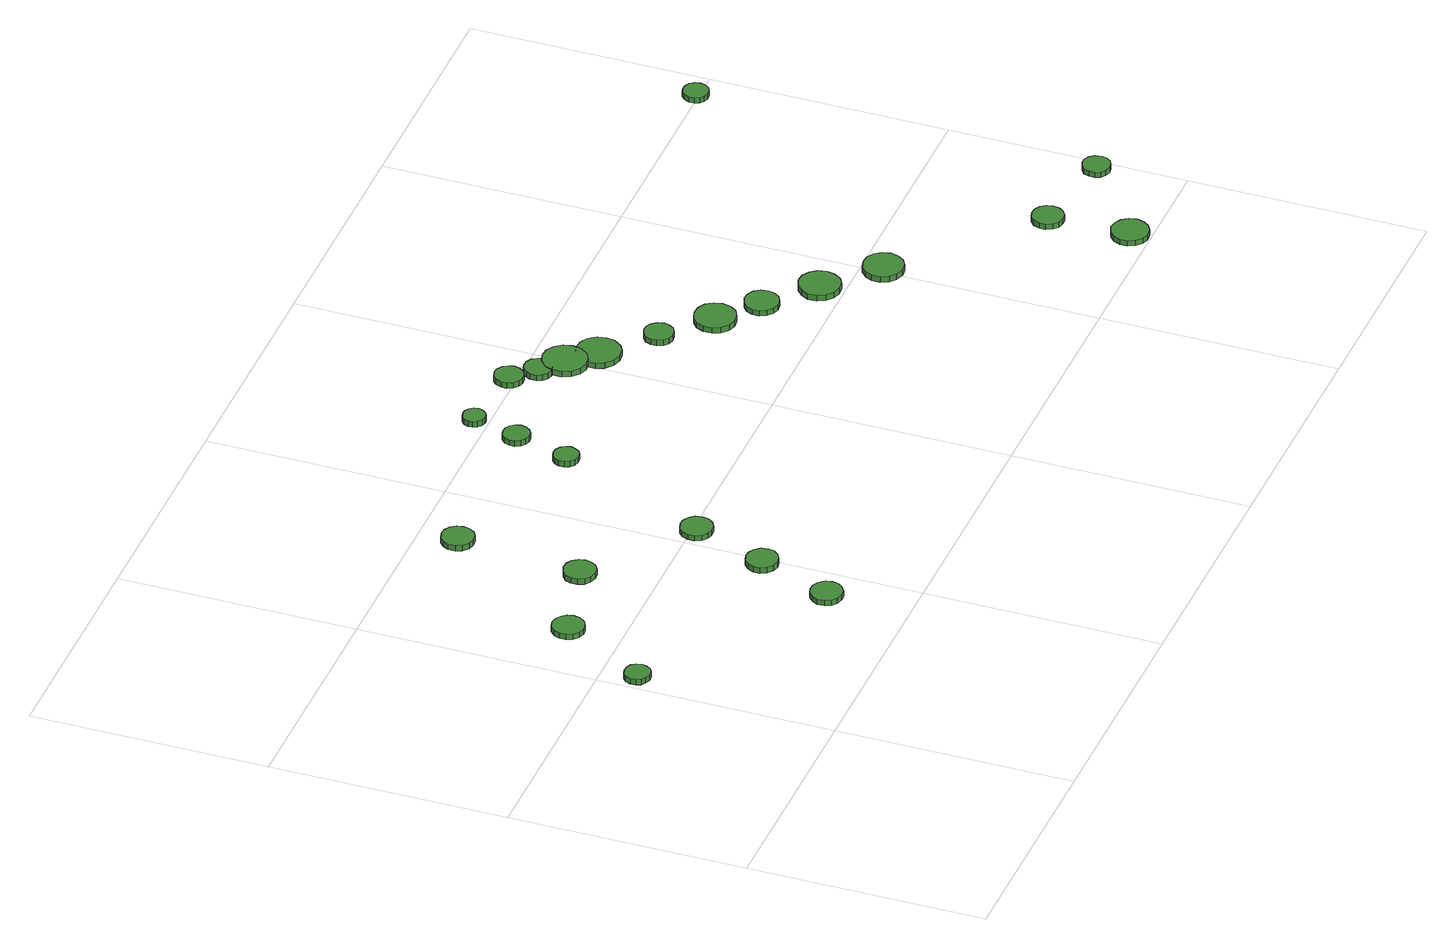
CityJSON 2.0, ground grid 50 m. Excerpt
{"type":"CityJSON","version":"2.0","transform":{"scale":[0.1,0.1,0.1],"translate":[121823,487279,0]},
"CityObjects":{
"tree1":{"type":"SolitaryVegetationObject","attributes":{"function":"something"},"geometry":[{"type":"MultiSurface","lod":"1","boundaries":[[[0,1,2,3,4,5,6,7,8,9,10,11,12,13,14]],[[15,16,17,18,19,20,21,22,23,24,25,26,27,28,29]],[[0,29,28,1]],[[1,28,27,2]],[[2,27,26,3]],[[3,26,25,4]],[[4,25,24,5]],[[5,24,23,6]],[[6,23,22,7]],[[7,22,21,8]],[[8,21,20,9]],[[9,20,19,10]],[[10,19,18,11]],[[11,18,17,12]],[[12,17,16,13]],[[13,16,15,14]],[[14,15,29,0]]]}]},
"tree2":{"type":"SolitaryVegetationObject","attributes":{"function":"something"},"geometry":[{"type":"MultiSurface","lod":"1","boundaries":[[[30,31,32,33,34,35,36,37,38,39,40,41,42,43,44]],[[45,46,47,48,49,50,51,52,53,54,55,56,57,58,59]],[[30,59,58,31]],[[31,58,57,32]],[[32,57,56,33]],[[33,56,55,34]],[[34,55,54,35]],[[35,54,53,36]],[[36,53,52,37]],[[37,52,51,38]],[[38,51,50,39]],[[39,50,49,40]],[[40,49,48,41]],[[41,48,47,42]],[[42,47,46,43]],[[43,46,45,44]],[[44,45,59,30]]]}]},
"tree3":{"type":"SolitaryVegetationObject","attributes":{"function":"something"},"geometry":[{"type":"MultiSurface","lod":"1","boundaries":[[[60,61,62,63,64,65,66,67,68,69,70,71,72,73,74]],[[75,76,77,78,79,80,81,82,83,84,85,86,87,88,89]],[[60,89,88,61]],[[61,88,87,62]],[[62,87,86,63]],[[63,86,85,64]],[[64,85,84,65]],[[65,84,83,66]],[[66,83,82,67]],[[67,82,81,68]],[[68,81,80,69]],[[69,80,79,70]],[[70,79,78,71]],[[71,78,77,72]],[[72,77,76,73]],[[73,76,75,74]],[[74,75,89,60]]]}]},
"tree4":{"type":"SolitaryVegetationObject","attributes":{"function":"something"},"geometry":[{"type":"MultiSurface","lod":"1","boundaries":[[[90,91,92,93,94,95,96,97,98,99,100,101,102,103,104]],[[105,106,107,108,109,110,111,112,113,114,115,116,117,118,119]],[[90,119,118,91]],[[91,118,117,92]],[[92,117,116,93]],[[93,116,115,94]],[[94,115,114,95]],[[95,114,113,96]],[[96,113,112,97]],[[97,112,111,98]],[[98,111,110,99]],[[99,110,109,100]],[[100,109,108,101]],[[101,108,107,102]],[[102,107,106,103]],[[103,106,105,104]],[[104,105,119,90]]]}]},
"tree5":{"type":"SolitaryVegetationObject","attributes":{"function":"something"},"geometry":[{"type":"MultiSurface","lod":"1","boundaries":[[[120,121,122,123,124,125,126,127,128,129,130,131,132,133,134]],[[135,136,137,138,139,140,141,142,143,144,145,146,147,148,149]],[[120,149,148,121]],[[121,148,147,122]],[[122,147,146,123]],[[123,146,145,124]],[[124,145,144,125]],[[125,144,143,126]],[[126,143,142,127]],[[127,142,141,128]],[[128,141,140,129]],[[129,140,139,130]],[[130,139,138,131]],[[131,138,137,132]],[[132,137,136,133]],[[133,136,135,134]],[[134,135,149,120]]]}]},
"tree6":{"type":"SolitaryVegetationObject","attributes":{"function":"something"},"geometry":[{"type":"MultiSurface","lod":"1","boundaries":[[[150,151,152,153,154,155,156,157,158,159,160,161,162,163,164]],[[165,166,167,168,169,170,171,172,173,174,175,176,177,178,179]],[[150,179,178,151]],[[151,178,177,152]],[[152,177,176,153]],[[153,176,175,154]],[[154,175,174,155]],[[155,174,173,156]],[[156,173,172,157]],[[157,172,171,158]],[[158,171,170,159]],[[159,170,169,160]],[[160,169,168,161]],[[161,168,167,162]],[[162,167,166,163]],[[163,166,165,164]],[[164,165,179,150]]]}]},
"tree7":{"type":"SolitaryVegetationObject","attributes":{"function":"something"},"geometry":[{"type":"MultiSurface","lod":"1","boundaries":[[[180,181,182,183,184,185,186,187,188,189,190,191,192,193,194]],[[195,196,197,198,199,200,201,202,203,204,205,206,207,208,209]],[[180,209,208,181]],[[181,208,207,182]],[[182,207,206,183]],[[183,206,205,184]],[[184,205,204,185]],[[185,204,203,186]],[[186,203,202,187]],[[187,202,201,188]],[[188,201,200,189]],[[189,200,199,190]],[[190,199,198,191]],[[191,198,197,192]],[[192,197,196,193]],[[193,196,195,194]],[[194,195,209,180]]]}]},
"tree8":{"type":"SolitaryVegetationObject","attributes":{"function":"something"},"geometry":[{"type":"MultiSurface","lod":"1","boundaries":[[[210,211,212,213,214,215,216,217,218,219,220,221,222,223,224]],[[225,226,227,228,229,230,231,232,233,234,235,236,237,238,239]],[[210,239,238,211]],[[211,238,237,212]],[[212,237,236,213]],[[213,236,235,214]],[[214,235,234,215]],[[215,234,233,216]],[[216,233,232,217]],[[217,232,231,218]],[[218,231,230,219]],[[219,230,229,220]],[[220,229,228,221]],[[221,228,227,222]],[[222,227,226,223]],[[223,226,225,224]],[[224,225,239,210]]]}]},
"tree9":{"type":"SolitaryVegetationObject","attributes":{"function":"something"},"geometry":[{"type":"MultiSurface","lod":"1","boundaries":[[[240,241,242,243,244,245,246,247,248,249,250,251,252,253,254]],[[255,256,257,258,259,260,261,262,263,264,265,266,267,268,269]],[[240,269,268,241]],[[241,268,267,242]],[[242,267,266,243]],[[243,266,265,244]],[[244,265,264,245]],[[245,264,263,246]],[[246,263,262,247]],[[247,262,261,248]],[[248,261,260,249]],[[249,260,259,250]],[[250,259,258,251]],[[251,258,257,252]],[[252,257,256,253]],[[253,256,255,254]],[[254,255,269,240]]]}]},
"tree10":{"type":"SolitaryVegetationObject","attributes":{"function":"something"},"geometry":[{"type":"MultiSurface","lod":"1","boundaries":[[[270,271,272,273,274,275,276,277,278,279,280,281,282,283,284]],[[285,286,287,288,289,290,291,292,293,294,295,296,297,298,299]],[[270,299,298,271]],[[271,298,297,272]],[[272,297,296,273]],[[273,296,295,274]],[[274,295,294,275]],[[275,294,293,276]],[[276,293,292,277]],[[277,292,291,278]],[[278,291,290,279]],[[279,290,289,280]],[[280,289,288,281]],[[281,288,287,282]],[[282,287,286,283]],[[283,286,285,284]],[[284,285,299,270]]]}]},
"tree11":{"type":"SolitaryVegetationObject","attributes":{"function":"something"},"geometry":[{"type":"MultiSurface","lod":"1","boundaries":[[[300,301,302,303,304,305,306,307,308,309,310,311,312,313,314]],[[315,316,317,318,319,320,321,322,323,324,325,326,327,328,329]],[[300,329,328,301]],[[301,328,327,302]],[[302,327,326,303]],[[303,326,325,304]],[[304,325,324,305]],[[305,324,323,306]],[[306,323,322,307]],[[307,322,321,308]],[[308,321,320,309]],[[309,320,319,310]],[[310,319,318,311]],[[311,318,317,312]],[[312,317,316,313]],[[313,316,315,314]],[[314,315,329,300]]]}]},
"tree12":{"type":"SolitaryVegetationObject","attributes":{"function":"something"},"geometry":[{"type":"MultiSurface","lod":"1","boundaries":[[[330,331,332,333,334,335,336,337,338,339,340,341,342,343,344]],[[345,346,347,348,349,350,351,352,353,354,355,356,357,358,359]],[[330,359,358,331]],[[331,358,357,332]],[[332,357,356,333]],[[333,356,355,334]],[[334,355,354,335]],[[335,354,353,336]],[[336,353,352,337]],[[337,352,351,338]],[[338,351,350,339]],[[339,350,349,340]],[[340,349,348,341]],[[341,348,347,342]],[[342,347,346,343]],[[343,346,345,344]],[[344,345,359,330]]]}]},
"tree13":{"type":"SolitaryVegetationObject","attributes":{"function":"something"},"geometry":[{"type":"MultiSurface","lod":"1","boundaries":[[[360,361,362,363,364,365,366,367,368,369,370,371,372,373,374]],[[375,376,377,378,379,380,381,382,383,384,385,386,387,388,389]],[[360,389,388,361]],[[361,388,387,362]],[[362,387,386,363]],[[363,386,385,364]],[[364,385,384,365]],[[365,384,383,366]],[[366,383,382,367]],[[367,382,381,368]],[[368,381,380,369]],[[369,380,379,370]],[[370,379,378,371]],[[371,378,377,372]],[[372,377,376,373]],[[373,376,375,374]],[[374,375,389,360]]]}]},
"tree14":{"type":"SolitaryVegetationObject","attributes":{"function":"something"},"geometry":[{"type":"MultiSurface","lod":"1","boundaries":[[[390,391,392,393,394,395,396,397,398,399,400,401,402,403,404]],[[405,406,407,408,409,410,411,412,413,414,415,416,417,418,419]],[[390,419,418,391]],[[391,418,417,392]],[[392,417,416,393]],[[393,416,415,394]],[[394,415,414,395]],[[395,414,413,396]],[[396,413,412,397]],[[397,412,411,398]],[[398,411,410,399]],[[399,410,409,400]],[[400,409,408,401]],[[401,408,407,402]],[[402,407,406,403]],[[403,406,405,404]],[[404,405,419,390]]]}]},
"tree15":{"type":"SolitaryVegetationObject","attributes":{"function":"something"},"geometry":[{"type":"MultiSurface","lod":"1","boundaries":[[[420,421,422,423,424,425,426,427,428,429,430,431,432,433,434]],[[435,436,437,438,439,440,441,442,443,444,445,446,447,448,449]],[[420,449,448,421]],[[421,448,447,422]],[[422,447,446,423]],[[423,446,445,424]],[[424,445,444,425]],[[425,444,443,426]],[[426,443,442,427]],[[427,442,441,428]],[[428,441,440,429]],[[429,440,439,430]],[[430,439,438,431]],[[431,438,437,432]],[[432,437,436,433]],[[433,436,435,434]],[[434,435,449,420]]]}]},
"tree16":{"type":"SolitaryVegetationObject","attributes":{"function":"something"},"geometry":[{"type":"MultiSurface","lod":"1","boundaries":[[[450,451,452,453,454,455,456,457,458,459,460,461,462,463,464]],[[465,466,467,468,469,470,471,472,473,474,475,476,477,478,479]],[[450,479,478,451]],[[451,478,477,452]],[[452,477,476,453]],[[453,476,475,454]],[[454,475,474,455]],[[455,474,473,456]],[[456,473,472,457]],[[457,472,471,458]],[[458,471,470,459]],[[459,470,469,460]],[[460,469,468,461]],[[461,468,467,462]],[[462,467,466,463]],[[463,466,465,464]],[[464,465,479,450]]]}]},
"tree17":{"type":"SolitaryVegetationObject","attributes":{"function":"something"},"geometry":[{"type":"MultiSurface","lod":"1","boundaries":[[[480,481,482,483,484,485,486,487,488,489,490,491,492,493,494]],[[495,496,497,498,499,500,501,502,503,504,505,506,507,508,509]],[[480,509,508,481]],[[481,508,507,482]],[[482,507,506,483]],[[483,506,505,484]],[[484,505,504,485]],[[485,504,503,486]],[[486,503,502,487]],[[487,502,501,488]],[[488,501,500,489]],[[489,500,499,490]],[[490,499,498,491]],[[491,498,497,492]],[[492,497,496,493]],[[493,496,495,494]],[[494,495,509,480]]]}]},
"tree18":{"type":"SolitaryVegetationObject","attributes":{"function":"something"},"geometry":[{"type":"MultiSurface","lod":"1","boundaries":[[[510,511,512,513,514,515,516,517,518,519,520,521,522,523,524]],[[525,526,527,528,529,530,531,532,533,534,535,536,537,538,539]],[[510,539,538,511]],[[511,538,537,512]],[[512,537,536,513]],[[513,536,535,514]],[[514,535,534,515]],[[515,534,533,516]],[[516,533,532,517]],[[517,532,531,518]],[[518,531,530,519]],[[519,530,529,520]],[[520,529,528,521]],[[521,528,527,522]],[[522,527,526,523]],[[523,526,525,524]],[[524,525,539,510]]]}]},
"tree19":{"type":"SolitaryVegetationObject","attributes":{"function":"something"},"geometry":[{"type":"MultiSurface","lod":"1","boundaries":[[[540,541,542,543,544,545,546,547,548,549,550,551,552,553,554]],[[555,556,557,558,559,560,561,562,563,564,565,566,567,568,569]],[[540,569,568,541]],[[541,568,567,542]],[[542,567,566,543]],[[543,566,565,544]],[[544,565,564,545]],[[545,564,563,546]],[[546,563,562,547]],[[547,562,561,548]],[[548,561,560,549]],[[549,560,559,550]],[[550,559,558,551]],[[551,558,557,552]],[[552,557,556,553]],[[553,556,555,554]],[[554,555,569,540]]]}]},
"tree20":{"type":"SolitaryVegetationObject","attributes":{"function":"something"},"geometry":[{"type":"MultiSurface","lod":"1","boundaries":[[[570,571,572,573,574,575,576,577,578,579,580,581,582,583,584]],[[585,586,587,588,589,590,591,592,593,594,595,596,597,598,599]],[[570,599,598,571]],[[571,598,597,572]],[[572,597,596,573]],[[573,596,595,574]],[[574,595,594,575]],[[575,594,593,576]],[[576,593,592,577]],[[577,592,591,578]],[[578,591,590,579]],[[579,590,589,580]],[[580,589,588,581]],[[581,588,587,582]],[[582,587,586,583]],[[583,586,585,584]],[[584,585,599,570]]]}]},
"tree21":{"type":"SolitaryVegetationObject","attributes":{"function":"something"},"geometry":[{"type":"MultiSurface","lod":"1","boundaries":[[[600,601,602,603,604,605,606,607,608,609,610,611,612,613,614]],[[615,616,617,618,619,620,621,622,623,624,625,626,627,628,629]],[[600,629,628,601]],[[601,628,627,602]],[[602,627,626,603]],[[603,626,625,604]],[[604,625,624,605]],[[605,624,623,606]],[[606,623,622,607]],[[607,622,621,608]],[[608,621,620,609]],[[609,620,619,610]],[[610,619,618,611]],[[611,618,617,612]],[[612,617,616,613]],[[613,616,615,614]],[[614,615,629,600]]]}]},
"tree22":{"type":"SolitaryVegetationObject","attributes":{"function":"something"},"geometry":[{"type":"MultiSurface","lod":"1","boundaries":[[[630,631,632,633,634,635,636,637,638,639,640,641,642,643,644]],[[645,646,647,648,649,650,651,652,653,654,655,656,657,658,659]],[[630,659,658,631]],[[631,658,657,632]],[[632,657,656,633]],[[633,656,655,634]],[[634,655,654,635]],[[635,654,653,636]],[[636,653,652,637]],[[637,652,651,638]],[[638,651,650,639]],[[639,650,649,640]],[[640,649,648,641]],[[641,648,647,642]],[[642,647,646,643]],[[643,646,645,644]],[[644,645,659,630]]]}]},
"tree23":{"type":"SolitaryVegetationObject","attributes":{"function":"something"},"geometry":[{"type":"MultiSurface","lod":"1","boundaries":[[[660,661,662,663,664,665,666,667,668,669,670,671,672,673,674]],[[675,676,677,678,679,680,681,682,683,684,685,686,687,688,689]],[[660,689,688,661]],[[661,688,687,662]],[[662,687,686,663]],[[663,686,685,664]],[[664,685,684,665]],[[665,684,683,666]],[[666,683,682,667]],[[667,682,681,668]],[[668,681,680,669]],[[669,680,679,670]],[[670,679,678,671]],[[671,678,677,672]],[[672,677,676,673]],[[673,676,675,674]],[[674,675,689,660]]]}]}
},
"vertices":[
[62,426,19],[59,437,19],[53,446,19],[43,451,19],[32,452,19],[22,449,19],[13,442,19],[9,431,19],[9,420,19],[13,410,19],[22,403,19],[32,399,19],[43,400,19],[53,406,19],[59,415,19],[59,415,6],[53,406,6],[43,400,6],[32,399,6],[22,403,6],[13,410,6],[9,420,6],[9,431,6],[13,442,6],[22,449,6],[32,452,6],[43,451,6],[53,446,6],[59,437,6],[62,426,6],
[170,608,20],[167,621,20],[159,632,20],[147,639,20],[133,641,20],[120,637,20],[109,627,20],[104,615,20],[104,601,20],[109,588,20],[120,579,20],[133,574,20],[147,576,20],[159,583,20],[167,594,20],[167,594,8],[159,583,8],[147,576,8],[133,574,8],[120,579,8],[109,588,8],[104,601,8],[104,615,8],[109,627,8],[120,637,8],[133,641,8],[147,639,8],[159,632,8],[167,621,8],[170,608,8],
[456,173,19],[453,186,19],[444,198,19],[432,205,19],[419,206,19],[405,202,19],[395,192,19],[389,180,19],[389,166,19],[395,153,19],[405,144,19],[419,140,19],[432,141,19],[444,148,19],[453,159,19],[453,159,7],[444,148,7],[432,141,7],[419,140,7],[405,144,7],[395,153,7],[389,166,7],[389,180,7],[395,192,7],[405,202,7],[419,206,7],[432,205,7],[444,198,7],[453,186,7],[456,173,7],
[356,652,20],[353,666,20],[345,677,20],[333,684,20],[319,685,20],[306,681,20],[295,672,20],[290,659,20],[290,645,20],[295,632,20],[306,623,20],[319,619,20],[333,620,20],[345,627,20],[353,638,20],[353,638,7],[345,627,7],[333,620,7],[319,619,7],[306,623,7],[295,632,7],[290,645,7],[290,659,7],[295,672,7],[306,681,7],[319,685,7],[333,684,7],[345,677,7],[353,666,7],[356,652,7],
[514,329,21],[512,343,21],[503,354,21],[491,361,21],[478,363,21],[464,358,21],[454,349,21],[448,336,21],[448,322,21],[454,310,21],[464,300,21],[478,296,21],[491,298,21],[503,305,21],[512,316,21],[512,316,8],[503,305,8],[491,298,8],[478,296,8],[464,300,8],[454,310,8],[448,322,8],[448,336,8],[454,349,8],[464,358,8],[478,363,8],[491,361,8],[503,354,8],[512,343,8],[514,329,8],
[379,916,21],[376,929,21],[368,941,21],[356,948,21],[342,949,21],[329,945,21],[318,935,21],[312,923,21],[312,909,21],[318,896,21],[329,886,21],[342,882,21],[356,883,21],[368,890,21],[376,902,21],[376,902,8],[368,890,8],[356,883,8],[342,882,8],[329,886,8],[318,896,8],[312,909,8],[312,923,8],[318,935,8],[329,945,8],[342,949,8],[356,948,8],[368,941,8],[376,929,8],[379,916,8],
[573,488,20],[571,502,20],[562,513,20],[550,520,20],[537,521,20],[523,517,20],[513,508,20],[507,495,20],[507,481,20],[513,468,20],[523,459,20],[537,455,20],[550,456,20],[562,463,20],[571,474,20],[571,474,8],[562,463,8],[550,456,8],[537,455,8],[523,459,8],[513,468,8],[507,481,8],[507,495,8],[513,508,8],[523,517,8],[537,521,8],[550,520,8],[562,513,8],[571,502,8],[573,488,8],
[709,813,20],[706,824,20],[700,832,20],[691,838,20],[680,839,20],[669,836,20],[661,828,20],[657,819,20],[657,808,20],[661,798,20],[669,791,20],[680,787,20],[691,788,20],[700,794,20],[706,803,20],[706,803,7],[700,794,7],[691,788,7],[680,787,7],[669,791,7],[661,798,7],[657,808,7],[657,819,7],[661,828,7],[669,836,7],[680,839,7],[691,838,7],[700,832,7],[706,824,7],[709,813,7],
[744,930,20],[741,941,20],[734,950,20],[725,956,20],[713,957,20],[702,954,20],[694,946,20],[689,935,20],[689,924,20],[694,913,20],[702,906,20],[713,902,20],[725,903,20],[734,909,20],[741,918,20],[741,918,7],[734,909,7],[725,903,7],[713,902,7],[702,906,7],[694,913,7],[689,924,7],[689,935,7],[694,946,7],[702,954,7],[713,957,7],[725,956,7],[734,950,7],[741,941,7],[744,930,7],
[766,1027,22],[764,1037,22],[758,1045,22],[750,1050,22],[740,1051,22],[731,1048,22],[723,1041,22],[719,1032,22],[719,1023,22],[723,1014,22],[731,1007,22],[740,1004,22],[750,1005,22],[758,1010,22],[764,1018,22],[764,1018,9],[758,1010,9],[750,1005,9],[740,1004,9],[731,1007,9],[723,1014,9],[719,1023,9],[719,1032,9],[723,1041,9],[731,1048,9],[740,1051,9],[750,1050,9],[758,1045,9],[764,1037,9],[766,1027,9],
[927,1012,21],[924,1024,21],[917,1034,21],[906,1041,21],[894,1042,21],[882,1038,21],[873,1030,21],[868,1018,21],[868,1006,21],[873,994,21],[882,986,21],[894,982,21],[906,983,21],[917,990,21],[924,1000,21],[924,1000,8],[917,990,8],[906,983,8],[894,982,8],[882,986,8],[873,994,8],[868,1006,8],[868,1018,8],[873,1030,8],[882,1038,8],[894,1042,8],[906,1041,8],[917,1034,8],[924,1024,8],[927,1012,8],
[976,969,17],[973,981,17],[966,991,17],[955,997,17],[943,998,17],[932,995,17],[923,986,17],[918,975,17],[918,963,17],[923,952,17],[932,944,17],[943,940,17],[955,942,17],[966,948,17],[973,958,17],[973,958,4],[966,948,4],[955,942,4],[943,940,4],[932,944,4],[923,952,4],[918,963,4],[918,975,4],[923,986,4],[932,995,4],[943,998,4],[955,997,4],[966,991,4],[973,981,4],[976,969,4],
[1035,929,19],[1031,948,19],[1020,963,19],[1003,973,19],[984,975,19],[966,969,19],[952,956,19],[944,939,19],[944,919,19],[952,902,19],[966,889,19],[984,883,19],[1003,885,19],[1020,895,19],[1031,910,19],[1031,910,6],[1020,895,6],[1003,885,6],[984,883,6],[966,889,6],[952,902,6],[944,919,6],[944,939,6],[952,956,6],[966,969,6],[984,975,6],[1003,973,6],[1020,963,6],[1031,948,6],[1035,929,6],
[1086,877,17],[1082,896,17],[1071,912,17],[1055,921,17],[1036,923,17],[1018,917,17],[1003,904,17],[996,887,17],[996,868,17],[1003,851,17],[1018,838,17],[1036,832,17],[1055,834,17],[1071,843,17],[1082,859,17],[1082,859,5],[1071,843,5],[1055,834,5],[1036,832,5],[1018,838,5],[1003,851,5],[996,868,5],[996,887,5],[1003,904,5],[1018,917,5],[1036,923,5],[1055,921,5],[1071,912,5],[1082,896,5],[1086,877,5],
[1172,789,17],[1169,801,17],[1162,811,17],[1151,818,17],[1138,819,17],[1126,815,17],[1117,807,17],[1112,795,17],[1112,783,17],[1117,771,17],[1126,763,17],[1138,759,17],[1151,760,17],[1162,766,17],[1169,777,17],[1169,777,4],[1162,766,4],[1151,760,4],[1138,759,4],[1126,763,4],[1117,771,4],[1112,783,4],[1112,795,4],[1117,807,4],[1126,815,4],[1138,819,4],[1151,818,4],[1162,811,4],[1169,801,4],[1172,789,4],
[1273,704,18],[1269,721,18],[1259,736,18],[1243,745,18],[1225,746,18],[1209,741,18],[1195,729,18],[1188,713,18],[1188,695,18],[1195,679,18],[1209,667,18],[1225,661,18],[1243,663,18],[1259,672,18],[1269,686,18],[1269,686,5],[1259,672,5],[1243,663,5],[1225,661,5],[1209,667,5],[1195,679,5],[1188,695,5],[1188,713,5],[1195,729,5],[1209,741,5],[1225,746,5],[1243,745,5],[1259,736,5],[1269,721,5],[1273,704,5],
[1347,636,16],[1344,651,16],[1336,663,16],[1323,670,16],[1308,672,16],[1294,667,16],[1283,657,16],[1277,644,16],[1277,629,16],[1283,616,16],[1294,606,16],[1308,601,16],[1323,603,16],[1336,610,16],[1344,622,16],[1344,622,4],[1336,610,4],[1323,603,4],[1308,601,4],[1294,606,4],[1283,616,4],[1277,629,4],[1277,644,4],[1283,657,4],[1294,667,4],[1308,672,4],[1323,670,4],[1336,663,4],[1344,651,4],[1347,636,4],
[1448,550,17],[1444,568,17],[1434,582,17],[1419,591,17],[1401,593,17],[1384,587,17],[1371,575,17],[1363,559,17],[1363,541,17],[1371,525,17],[1384,513,17],[1401,508,17],[1419,509,17],[1434,518,17],[1444,533,17],[1444,533,4],[1434,518,4],[1419,509,4],[1401,508,4],[1384,513,4],[1371,525,4],[1363,541,4],[1363,559,4],[1371,575,4],[1384,587,4],[1401,593,4],[1419,591,4],[1434,582,4],[1444,568,4],[1448,550,4],
[1551,455,16],[1547,472,16],[1537,486,16],[1522,495,16],[1505,496,16],[1488,491,16],[1475,479,16],[1468,464,16],[1468,446,16],[1475,430,16],[1488,419,16],[1505,413,16],[1522,415,16],[1537,424,16],[1547,438,16],[1547,438,3],[1537,424,3],[1522,415,3],[1505,413,3],[1488,419,3],[1475,430,3],[1468,446,3],[1468,464,3],[1475,479,3],[1488,491,3],[1505,496,3],[1522,495,3],[1537,486,3],[1547,472,3],[1551,455,3],
[1827,42,16],[1823,58,16],[1814,71,16],[1800,79,16],[1784,81,16],[1769,76,16],[1757,65,16],[1750,50,16],[1750,34,16],[1757,20,16],[1769,9,16],[1784,4,16],[1800,6,16],[1814,14,16],[1823,27,16],[1823,27,4],[1814,14,4],[1800,6,4],[1784,4,4],[1769,9,4],[1757,20,4],[1750,34,4],[1750,50,4],[1757,65,4],[1769,76,4],[1784,81,4],[1800,79,4],[1814,71,4],[1823,58,4],[1827,42,4],
[1811,211,17],[1808,224,17],[1800,235,17],[1788,242,17],[1775,243,17],[1762,239,17],[1752,230,17],[1746,217,17],[1746,204,17],[1752,191,17],[1762,182,17],[1775,178,17],[1788,179,17],[1800,186,17],[1808,197,17],[1808,197,5],[1800,186,5],[1788,179,5],[1775,178,5],[1762,182,5],[1752,191,5],[1746,204,5],[1746,217,5],[1752,230,5],[1762,239,5],[1775,243,5],[1788,242,5],[1800,235,5],[1808,224,5],[1811,211,5],
[2000,180,19],[1998,192,19],[1991,202,19],[1980,208,19],[1969,209,19],[1957,205,19],[1948,197,19],[1944,186,19],[1944,174,19],[1948,163,19],[1957,155,19],[1969,152,19],[1980,153,19],[1991,159,19],[1998,169,19],[1998,169,7],[1991,159,7],[1980,153,7],[1969,152,7],[1957,155,7],[1948,163,7],[1944,174,7],[1944,186,7],[1948,197,7],[1957,205,7],[1969,209,7],[1980,208,7],[1991,202,7],[1998,192,7],[2000,180,7],
[1961,1004,20],[1958,1015,20],[1952,1024,20],[1942,1029,20],[1931,1030,20],[1921,1027,20],[1913,1019,20],[1908,1009,20],[1908,998,20],[1913,988,20],[1921,981,20],[1931,978,20],[1942,979,20],[1952,984,20],[1958,993,20],[1958,993,8],[1952,984,8],[1942,979,8],[1931,978,8],[1921,981,8],[1913,988,8],[1908,998,8],[1908,1009,8],[1913,1019,8],[1921,1027,8],[1931,1030,8],[1942,1029,8],[1952,1024,8],[1958,1015,8],[1961,1004,8]
]}
